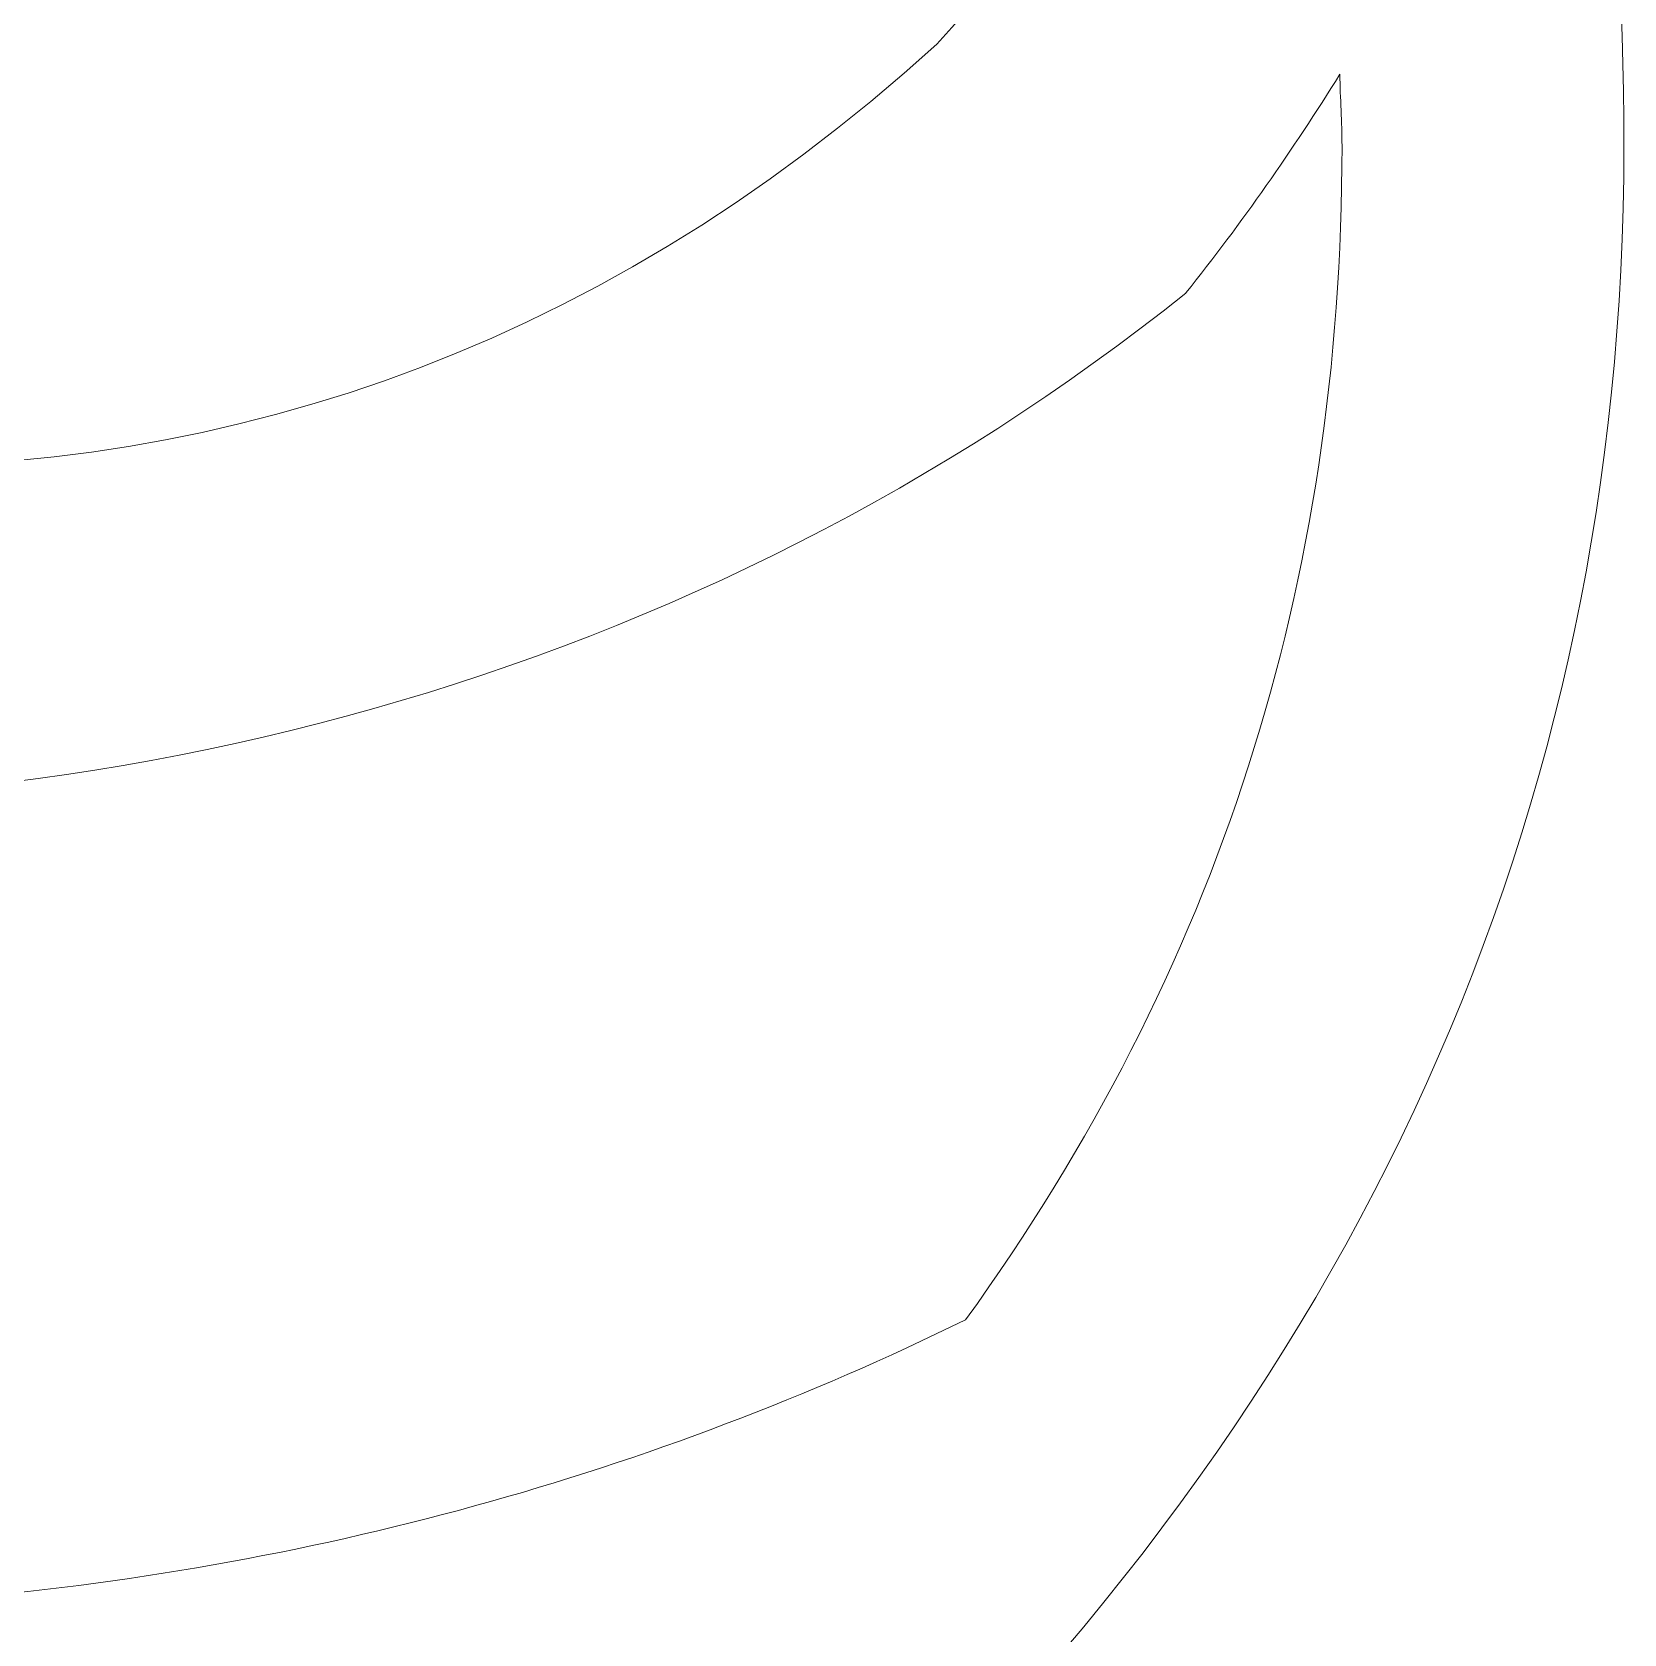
# Model space of a CAD drawing. Extents: x -703 to 2528, y -2539 to -41.
# Drawn here: x 400.26 to 422.84, y -445.39 to -422.65 of the extents above; entities that cross this region are included whole.
import ezdxf

# ---------------------------------------------------------------- set-up
doc = ezdxf.new("R2010")
doc.units = 0
doc.header["$MEASUREMENT"] = 0
doc.layers.add('Layer 1', color=7, linetype='Continuous', lineweight=0)

# ---------------------------------------------------------------- blocks, each defined once
blk = doc.blocks.new('Block_0')
at = {"layer": 'Layer 1'}
for points, knots in [([(416.635, -398.65), (412.595, -390.11), (406.465, -380.02), (398.415, -368.68), (398.415, -368.68), (285.595, -207.04), (285.595, -207.04), (285.595, -207.04), (383.105, -114.66), (383.105, -114.66), (395.685, -102.65), (402.055, -90.29), (402.055, -77.92), (402.055, -67.55), (398.215, -58.64), (390.625, -51.44), (383.065, -44.26), (373.075, -40.63), (360.935, -40.63), (351.615, -40.63), (343.995, -42.69), (338.295, -46.74), (332.855, -50.62), (326.175, -56.69), (318.455, -64.77), (318.455, -64.77), (162.405, -227.51), (162.405, -227.51), (162.405, -227.51), (162.405, -91.87), (162.405, -91.87), (162.405, -74.83), (158.405, -61.9), (150.515, -53.44), (142.585, -44.94), (132.105, -40.63), (119.365, -40.63), (106.425, -40.63), (96.025, -45), (88.455, -53.62), (80.955, -62.16), (77.155, -75.03), (77.155, -91.87), (77.155, -91.87), (77.155, -390.07), (77.155, -390.07), (77.155, -402.83), (77.435, -412.74), (77.975, -419.5), (78.545, -426.49), (80.175, -432.72), (82.875, -438.1), (86.505, -444.59), (91.725, -449.82), (98.405, -453.63), (105.065, -457.44), (112.115, -459.37), (119.365, -459.37), (131.915, -459.37), (142.345, -455.06), (150.365, -446.57), (158.355, -438.11), (162.405, -425.08), (162.405, -407.85), (162.405, -407.85), (162.405, -325.81), (162.405, -325.81), (162.405, -325.81), (226.525, -264.33), (226.525, -264.33), (226.525, -264.33), (321.185, -409.95), (321.185, -409.95), (325.025, -416.54), (329.445, -423.91), (334.335, -431.88), (339.385, -440.11), (345.655, -446.81), (352.975, -451.77), (360.395, -456.81), (370.065, -459.37), (381.725, -459.37), (394.235, -459.37), (404.305, -455.87), (411.685, -448.98), (419.095, -442.05), (422.845, -433.73), (422.845, -424.27), (422.845, -415.99), (420.755, -407.37), (416.635, -398.65)], [0, 0, 0, 0, 1, 1, 1, 2, 2, 2, 3, 3, 3, 4, 4, 4, 5, 5, 5, 6, 6, 6, 7, 7, 7, 8, 8, 8, 9, 9, 9, 10, 10, 10, 11, 11, 11, 12, 12, 12, 13, 13, 13, 14, 14, 14, 15, 15, 15, 16, 16, 16, 17, 17, 17, 18, 18, 18, 19, 19, 19, 20, 20, 20, 21, 21, 21, 22, 22, 22, 23, 23, 23, 24, 24, 24, 25, 25, 25, 26, 26, 26, 27, 27, 27, 28, 28, 28, 29, 29, 29, 30, 30, 30, 30]), ([(395.145, -370.98), (403.065, -382.15), (409.075, -392.03), (413.025, -400.36), (415.345, -405.277), (416.965, -410.141), (417.899, -414.911), (416.937, -417.666), (415.371, -420.324), (413.097, -422.824), (393.28, -440.856), (363.505, -414.467), (354.56, -393.979), (347.606, -378.051), (343.147, -361.234), (334.977, -345.999), (352.494, -361.418), (363.578, -382.232), (366.88, -405.935), (367.372, -409.458), (372.7, -408.019), (372.217, -404.546), (370.772, -394.176), (367.828, -384.356), (363.59, -375.24), (374.653, -384.418), (381.881, -396.54), (384.934, -410.741), (385.684, -414.227), (391.015, -412.813), (390.27, -409.353), (389.533, -405.924), (388.509, -402.651), (387.322, -399.473), (393.144, -403.263), (397.482, -408.378), (400.401, -414.773), (401.416, -416.996), (403.944, -416.349), (404.975, -414.702), (406.622, -413.672), (407.269, -411.143), (405.046, -410.128), (398.651, -407.209), (393.535, -402.871), (389.746, -397.049), (392.924, -398.236), (396.197, -399.26), (399.626, -399.998), (403.086, -400.741), (404.5, -395.411), (401.014, -394.661), (386.813, -391.608), (374.69, -384.381), (365.513, -373.317), (374.63, -377.555), (384.449, -380.499), (394.819, -381.944), (398.292, -382.427), (399.731, -377.098), (396.208, -376.608), (372.505, -373.305), (351.691, -362.221), (336.272, -344.704), (351.507, -352.874), (368.324, -357.333), (384.252, -364.287), (387.637, -365.765), (391.184, -367.815), (394.664, -370.291), (394.664, -370.291), (395.145, -370.98), (395.145, -370.98)], [0, 0, 0, 0, 1, 1, 1, 2, 2, 2, 3, 3, 3, 4, 4, 4, 5, 5, 5, 6, 6, 6, 7, 7, 7, 8, 8, 8, 9, 9, 9, 10, 10, 10, 11, 11, 11, 12, 12, 12, 13, 13, 13, 14, 14, 14, 15, 15, 15, 16, 16, 16, 17, 17, 17, 18, 18, 18, 19, 19, 19, 20, 20, 20, 21, 21, 21, 22, 22, 22, 23, 23, 23, 24, 24, 24, 24]), ([(398.987, -444.9), (398.829, -444.913), (398.715, -444.986), (398.571, -445.019), (396.748, -441.081), (394.545, -437.23), (392.181, -433.445), (400.944, -434.201), (409.737, -431.876), (416.63, -426.357), (416.63, -426.357), (416.629, -426.356), (416.629, -426.356), (417.426, -425.361), (418.149, -424.322), (418.813, -423.253), (418.82, -423.592), (418.845, -423.933), (418.845, -424.27), (418.845, -430.475), (417.088, -435.973), (413.505, -440.928), (409.074, -443.103), (404.195, -444.475), (398.987, -444.9)], [0, 0, 0, 0, 1, 1, 1, 2, 2, 2, 3, 3, 3, 4, 4, 4, 5, 5, 5, 6, 6, 6, 7, 7, 7, 8, 8, 8, 8])]:
    blk.add_open_spline(points, degree=3, knots=knots, dxfattribs=at)

msp = doc.modelspace()

# ---------------------------------------------------------------- block references
at = {"layer": 'Layer 1'}
msp.add_blockref('Block_0', (0, 0), dxfattribs=at)

doc.saveas('drawing.dxf')
